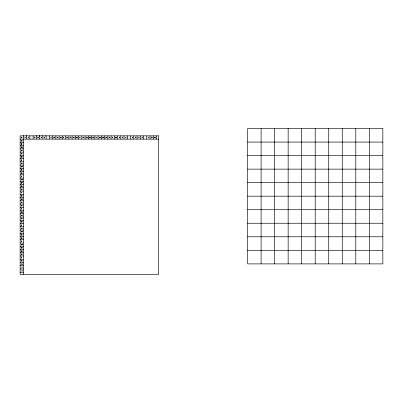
<?xml version="1.0" encoding="UTF-8"?>
<svg xmlns="http://www.w3.org/2000/svg" width="403" height="403" viewBox="0 0 403 403"><rect width="100%" height="100%" fill="white"/><g stroke="black" fill="none" stroke-linecap="round" stroke-linejoin="round"><path stroke-width="0.6" d="M21.812 141.075L22.266 141.075L21.943 140.974M21.812 173.542L22.266 173.542L21.943 173.446M21.812 205.998L22.266 206.009L21.943 205.913M21.812 238.475L22.266 238.475L21.943 238.38M21.812 270.947L22.266 270.947L21.943 270.851M28.044 137.826L28.492 137.826L28.17 137.73M60.772 137.826L61.226 137.826L60.903 137.73M86.222 137.826L86.675 137.826L86.353 137.73M89.466 137.826L89.919 137.826L89.597 137.73M92.715 137.826L93.692 137.826L93.37 137.73M95.964 137.826L96.413 137.826L96.09 137.73M99.209 137.826L99.662 137.826L99.34 137.73M102.458 137.826L102.906 137.826L102.584 137.73M105.702 137.826L106.155 137.826L105.833 137.73M108.951 137.826L109.404 137.826L109.077 137.73M112.195 137.826L112.649 137.826L112.326 137.73M115.444 137.826L115.898 137.826L115.57 137.73M125.711 137.826L126.164 137.826L125.842 137.73M22.266 150.631L21.812 150.651M21.742 173.355L21.389 173.35M21.742 196.085L21.389 196.08M22.266 248.031L21.918 248.031M22.15 231.785L22.145 231.503M21.933 199.032L21.933 199.334M22.145 166.857L22.145 166.575M22.15 264.252L22.15 263.99M54.617 137.625L54.617 137.363M87.083 137.625L87.083 137.363M119.555 137.625L119.555 137.363M152.022 137.625L152.022 137.363M21.671 137.342L21.671 137.645M21.933 263.97L21.933 264.272M54.4 137.342L54.4 137.645M119.338 137.342L119.338 137.645M151.805 137.342L151.805 137.645M21.938 150.415L22.236 150.153L21.893 150.153L21.928 150.515M21.409 166.651L21.707 166.384L21.364 166.384L21.404 166.746M21.409 169.895L21.707 169.633L21.364 169.633L21.404 169.995M21.409 173.144L21.707 172.877L21.364 172.877L21.404 173.24M21.409 176.388L21.707 176.126L21.364 176.126L21.404 176.489M21.409 179.637L21.707 179.37L21.364 179.37L21.404 179.733M21.409 182.881L21.707 182.619L21.364 182.619L21.404 182.982M21.938 182.881L22.236 182.619L21.893 182.619L21.928 182.982M21.409 186.131L21.707 185.864L21.364 185.864L21.404 186.226M21.409 189.38L21.707 189.113L21.364 189.113L21.404 189.475M21.409 192.624L21.707 192.357L21.364 192.357L21.404 192.72M21.409 195.873L21.707 195.606L21.364 195.606L21.404 195.969M21.938 215.353L22.236 215.086L21.893 215.086L21.928 215.449M37.907 137.428L38.204 137.161L37.862 137.161L37.897 137.524M21.938 247.82L22.236 247.553L21.893 247.553L21.928 247.916M70.641 137.428L70.938 137.161L70.596 137.161L70.631 137.524M103.108 137.428L103.405 137.161L103.062 137.161L103.097 137.524M135.574 137.428L135.871 137.161L135.529 137.161L135.569 137.524M21.933 166.565L21.933 166.867M86.872 137.342L86.872 137.645M21.933 231.503L21.933 231.806M21.878 137.645L21.878 137.342M22.145 199.334L22.15 199.052M21.787 153.704L22.054 153.664M41.136 137.468L41.403 137.428M21.918 186.171L22.185 186.131M21.389 199.158L21.656 199.117M21.389 202.407L21.656 202.366M21.389 205.651L21.656 205.611M21.389 208.9L21.656 208.86M21.389 212.144L21.656 212.104M21.389 215.393L21.656 215.353M21.389 218.638L21.656 218.597M21.918 218.638L22.185 218.597M21.389 221.887L21.656 221.846M21.389 225.131L21.656 225.091M73.865 137.468L74.132 137.428M21.389 228.38L21.656 228.34M21.918 251.109L22.185 251.064M106.337 137.468L106.604 137.428M138.803 137.468L139.07 137.428M22.14 228.456L21.903 228.481M23.52 135.65L23.399 274.398M39.746 135.761L39.902 135.866M41.272 137.151L41.086 137.761L41.454 137.488M50.995 137.841L51.156 137.216L50.808 137.524M74.006 137.151L73.82 137.761L74.187 137.488M148.662 137.841L148.828 137.216L148.475 137.524M22.039 196.281L22.19 195.651L21.853 195.964M22.059 218.32L21.868 218.93L22.241 218.658M22.039 228.748L22.19 228.118L21.853 228.436M22.059 250.787L21.868 251.401L22.241 251.124M22.039 261.22L22.19 260.59L21.853 260.902M21.928 153.382L21.737 153.996L22.1 153.714M106.473 137.151L106.286 137.761L106.654 137.488M116.195 137.841L116.366 137.227L116.009 137.524M22.039 163.814L22.19 163.185L21.853 163.497M21.53 198.84L21.344 199.45L21.712 199.178M21.53 202.084L21.354 202.709L21.702 202.407M21.53 205.334L21.344 205.943L21.707 205.661M21.53 208.578L21.329 209.167L21.722 208.935M21.53 211.827L21.344 212.436L21.707 212.154M21.53 215.071L21.334 215.676L21.717 215.419M21.53 218.32L21.344 218.93L21.712 218.658M21.53 221.569L21.334 222.169L21.717 221.912M21.53 224.814L21.344 225.423L21.707 225.141M21.53 228.063L21.344 228.672L21.712 228.4M83.708 137.841L83.9 137.227L83.542 137.524M138.944 137.151L138.753 137.761L139.126 137.488M22.059 185.854L21.858 186.443L22.246 186.206M36.164 135.599L36.199 135.866M39.413 135.599L39.338 135.645M42.663 135.599L42.647 135.866M45.907 135.599L45.897 135.866M49.362 135.599L49.373 139.111M25.057 137.146L25.112 137.826L25.026 137.297M53.962 137.161L54.047 137.826L53.765 137.272M57.206 137.161L57.297 137.826L57.014 137.272M57.735 137.161L57.82 137.826L57.538 137.272M60.455 137.161L60.541 137.826L60.259 137.272M63.699 137.161L63.79 137.826L63.508 137.272M66.948 137.161L67.034 137.826L66.752 137.272M70.193 137.161L70.283 137.826L70.001 137.272M73.442 137.161L73.527 137.826L73.245 137.272M76.686 137.161L76.777 137.826L76.494 137.272M79.935 137.161L80.021 137.826L79.744 137.272M83.179 137.161L83.27 137.826L82.988 137.272M90.201 137.161L90.292 137.826L90.01 137.272M122.668 137.161L122.759 137.826L122.477 137.272M155.14 137.161L155.226 137.826L154.943 137.272M44.617 137.262L44.27 137.161L44.728 137.252M77.346 137.262L77.003 137.161L77.457 137.252M109.818 137.262L109.47 137.161L109.928 137.252M142.284 137.262L141.942 137.161L142.395 137.252M28.16 137.408L28.437 137.206M60.893 137.408L61.17 137.206M86.343 137.408L86.615 137.206M89.587 137.408L89.864 137.206M92.836 137.408L93.108 137.206M93.36 137.408L93.637 137.206M96.08 137.408L96.357 137.206M99.329 137.408L99.601 137.206M102.574 137.408L102.851 137.206M105.823 137.408L106.095 137.206M109.072 137.408L109.344 137.206M112.316 137.408L112.588 137.206M115.565 137.408L115.837 137.206M125.832 137.408L126.104 137.206M37.887 137.64L38.114 137.816L38.214 137.483M135.554 137.64L135.781 137.816L135.882 137.483M92.846 137.73L93.169 137.826M44.36 137.826L44.476 137.826A0.987 0.987 0 0 1 44.506 137.64M77.094 137.826L77.21 137.826A0.987 0.987 0 0 1 77.24 137.64M109.561 137.826L109.676 137.826A0.987 0.987 0 0 1 109.707 137.64M142.027 137.826L142.148 137.826A0.987 0.987 0 0 1 142.173 137.64M20.15 139.111L158.681 139.111M21.933 140.652L22.205 140.451M247.623 142.078L382.795 142.078M20.15 142.36L23.399 142.36M21.913 144.103L21.656 144.078C21.404 142.949 21.278 144.944 21.742 144.078M20.15 145.604L23.399 145.604M21.742 147.327L21.555 146.904L21.273 147.407L22.185 147.569L22.185 146.904L21.742 147.407M20.15 148.853L23.399 148.853M21.918 150.626L21.656 150.571C21.404 149.442 21.278 151.437 21.742 150.571M20.15 152.097L23.399 152.097M20.15 155.346L23.399 155.346M247.623 155.608L382.795 155.608M22.15 156.742L21.807 156.646L22.261 156.732M20.15 158.591L23.399 158.591M20.15 161.84L23.399 161.84M20.15 165.084L23.399 165.084M21.389 166.857L21.616 167.038L21.717 166.706M20.15 168.333L23.399 168.333M247.623 169.134L382.795 169.134M22.019 169.633L22.105 170.293L21.827 169.744M20.15 171.577L23.399 171.577M21.933 173.119L22.205 172.922M20.15 174.826L23.399 174.826M20.15 178.076L23.399 178.076M20.15 181.32L23.399 181.32M247.623 182.665L382.795 182.665M20.15 184.569L23.399 184.569M20.15 187.813L23.399 187.813M22.15 189.209L21.807 189.113L22.261 189.203M21.389 189.586L21.616 189.768L21.717 189.435M20.15 191.062L23.399 191.062M20.15 194.306L23.399 194.306M247.623 196.19L382.795 196.19M20.15 197.556L23.399 197.556M20.15 200.8L23.399 200.8M22.019 202.099L22.105 202.764L21.827 202.21M20.15 204.049L23.399 204.049M21.933 205.59L22.205 205.389M20.15 207.293L23.399 207.293M247.623 209.721L382.795 209.721M20.15 210.542L23.399 210.542M20.15 213.786L23.399 213.786M20.15 217.036L23.399 217.036M20.15 220.28L23.399 220.28M22.15 221.675L21.807 221.579L22.261 221.67M247.623 223.247L382.795 223.247M20.15 223.529L23.399 223.529M20.15 226.773L23.399 226.773M20.15 230.022L23.399 230.022M21.626 231.418L21.283 231.322L21.737 231.413M21.369 231.982L21.49 231.982A0.987 0.987 0 0 1 21.515 231.796M20.15 233.272L23.399 233.272M22.019 234.566L22.105 235.231L21.827 234.677M21.626 234.662L21.283 234.566L21.737 234.657M21.369 235.231L21.49 235.231A0.987 0.987 0 0 1 21.515 235.04M20.15 236.516L23.399 236.516M247.623 236.778L382.795 236.778M21.626 237.911L21.283 237.815L21.737 237.906M21.933 238.057L22.205 237.856M21.369 238.475L21.49 238.475A0.987 0.987 0 0 1 21.515 238.289M20.15 239.765L23.399 239.765M21.626 241.16L21.283 241.059L21.737 241.15M21.369 241.724L21.49 241.724A0.987 0.987 0 0 1 21.515 241.533M20.15 243.009L23.399 243.009M21.626 244.404L21.283 244.309L21.737 244.399M21.369 244.969L21.49 244.969A0.987 0.987 0 0 1 21.515 244.782M20.15 246.258L23.399 246.258M21.626 247.654L21.283 247.553L21.737 247.644M21.369 248.218L21.49 248.218A0.987 0.987 0 0 1 21.515 248.026M20.15 249.502L23.399 249.502M247.623 250.303L382.795 250.303M21.626 250.898L21.283 250.802L21.737 250.893M21.369 251.467L21.49 251.467A0.987 0.987 0 0 1 21.515 251.276M20.15 252.752L23.399 252.752M21.626 254.147L21.283 254.046L22.261 254.137M22.15 254.147L21.807 254.046M21.369 254.711L21.49 254.711A0.987 0.987 0 0 1 21.515 254.525M20.15 255.996L23.399 255.996M21.626 257.391L21.283 257.295L21.737 257.386M21.369 257.96L21.49 257.96A0.987 0.987 0 0 1 21.515 257.769M20.15 259.245L23.399 259.245M21.626 260.64L21.283 260.54L21.737 260.63M21.369 261.204L21.49 261.204A0.987 0.987 0 0 1 21.515 261.018M20.15 262.489L23.399 262.489M20.15 265.738L23.399 265.738M22.019 267.038L22.105 267.698L21.827 267.144M20.15 268.982L23.399 268.982M21.933 270.524L22.205 270.322M20.15 272.232L23.399 272.232M103.057 137.796L103.415 137.483M70.59 137.796L70.948 137.483M21.359 170.262L21.722 169.96M21.359 176.756L21.717 176.449M21.359 180.005L21.707 179.678M21.359 183.249L21.712 182.932M21.359 186.498L21.727 186.206M21.359 192.992L21.722 192.689M21.878 183.244L22.241 182.932M21.878 215.711L22.251 215.429M369.319 128.602L369.319 263.779M355.794 128.602L355.794 263.779M342.263 128.602L342.263 263.779M328.737 128.602L328.737 263.779M315.206 128.602L315.206 263.779M301.681 128.602L301.681 263.779M288.15 128.602L288.15 263.779M274.624 128.602L274.624 263.779M261.094 128.602L261.094 263.779M156.515 135.866L156.515 139.111M153.271 135.866L153.271 139.111M150.022 135.866L150.022 139.111M146.778 135.866L146.778 139.111M143.528 135.866L143.528 139.111M140.284 135.866L140.284 139.111M137.035 135.866L137.035 139.111M133.786 135.866L133.786 139.111M130.542 135.866L130.542 139.111M127.293 135.866L127.293 139.111M124.048 135.866L124.048 139.111M120.799 135.866L120.799 139.111M117.555 135.866L117.555 139.111M114.306 135.866L114.306 139.111M111.062 135.866L111.062 139.111M107.813 135.866L107.813 139.111M104.568 135.866L104.568 139.111M101.319 135.866L101.319 139.111M98.075 135.866L98.075 139.111M94.826 135.866L94.826 139.111M91.582 135.866L91.582 139.111M88.333 135.866L88.333 139.111M85.088 135.866L85.088 139.111M81.839 135.866L81.839 139.111M78.59 135.866L78.59 139.111M75.346 135.866L75.346 139.111M72.097 135.866L72.097 139.111M68.853 135.866L68.853 139.111M65.603 135.866L65.603 139.111M62.359 135.866L62.359 139.111M59.11 135.866L59.11 139.111M55.866 135.866L55.866 139.111M52.617 135.866L52.617 139.111M46.123 135.866L46.123 139.111M42.879 135.866L42.879 139.111M39.937 135.801L39.534 135.801M39.69 135.866L39.69 135.599L39.63 139.111M36.386 135.866L36.386 139.111M33.137 135.866L33.137 139.111M29.893 135.866L29.893 139.111M26.643 139.111L26.598 135.599L26.558 135.866M23.596 135.801L23.52 135.866M22.009 254.711A0.987 0.987 0 0 1 22.044 254.525M22.009 222.244A0.987 0.987 0 0 1 22.044 222.053M22.009 189.773A0.987 0.987 0 0 1 22.044 189.586M22.009 157.306A0.987 0.987 0 0 1 22.044 157.12M21.545 137.478C22.175 138.531 21.918 136.32 21.545 137.468M21.807 166.701C22.407 167.774 22.241 165.522 21.812 166.686M21.807 199.168C22.457 200.2 22.175 198.004 21.812 199.142M21.807 231.639C22.422 232.707 22.21 230.44 21.807 231.639M21.807 264.106C22.412 265.174 22.23 262.932 21.812 264.091M54.279 137.478C54.899 138.536 54.667 136.305 54.279 137.468M86.746 137.478C87.345 138.551 87.179 136.279 86.746 137.468M119.212 137.478C119.817 138.546 119.626 136.315 119.212 137.468M151.684 137.478C152.299 138.541 152.077 136.295 151.684 137.468M21.555 140.541L21.354 140.828L21.555 140.541M21.555 143.785L21.354 144.078L21.555 143.785M21.555 147.035L21.354 147.327L21.555 147.035M22.079 147.035L21.883 147.327L22.084 147.035M21.555 150.279L21.354 150.571L21.555 150.279M21.424 153.528L21.223 153.82L21.424 153.528M21.555 156.772L21.354 157.064L21.555 156.772M34.804 137.292L34.603 137.584L34.804 137.292M21.555 160.021L21.354 160.313L21.555 160.021M21.555 163.265L21.354 163.558L21.555 163.265M22.079 179.501L21.883 179.793L22.084 179.501M67.538 137.292L67.336 137.584L67.538 137.292M22.079 211.968L21.883 212.26L22.084 211.968M22.079 244.435L21.883 244.727L22.084 244.435M100.004 137.292L99.803 137.584L100.004 137.292M132.471 137.292L132.275 137.584L132.471 137.292M151.427 137.292L151.226 137.584L151.427 137.292M154.671 137.292L154.475 137.584L154.676 137.292M21.555 140.41C20.815 141.257 22.271 141.11 21.555 140.41M21.424 153.397C20.684 154.243 22.14 154.097 21.424 153.397M34.804 137.161C34.064 138.012 35.519 137.861 34.804 137.161M21.555 156.646C20.815 157.492 22.271 157.341 21.555 156.646M21.555 159.89C20.815 160.737 22.271 160.59 21.555 159.89M21.555 163.139C20.815 163.986 22.271 163.835 21.555 163.139M22.084 179.37C21.339 180.217 22.8 180.07 22.084 179.37M67.538 137.161C66.797 138.012 68.253 137.861 67.538 137.161M22.084 211.842C21.339 212.688 22.8 212.537 22.084 211.842M22.084 244.309C21.339 245.155 22.8 245.004 22.084 244.309M100.004 137.161C99.264 138.012 100.72 137.861 100.004 137.161M132.471 137.161C131.731 138.012 133.191 137.861 132.471 137.161M151.427 137.161C150.687 138.012 152.143 137.861 151.427 137.161M154.676 137.161C153.931 138.012 155.392 137.861 154.676 137.161M382.85 128.602L247.568 128.602L247.568 263.889L382.85 263.889L382.85 128.602M158.681 135.866L20.15 135.866L20.15 274.398L158.681 274.398L158.681 135.866"/></g></svg>
